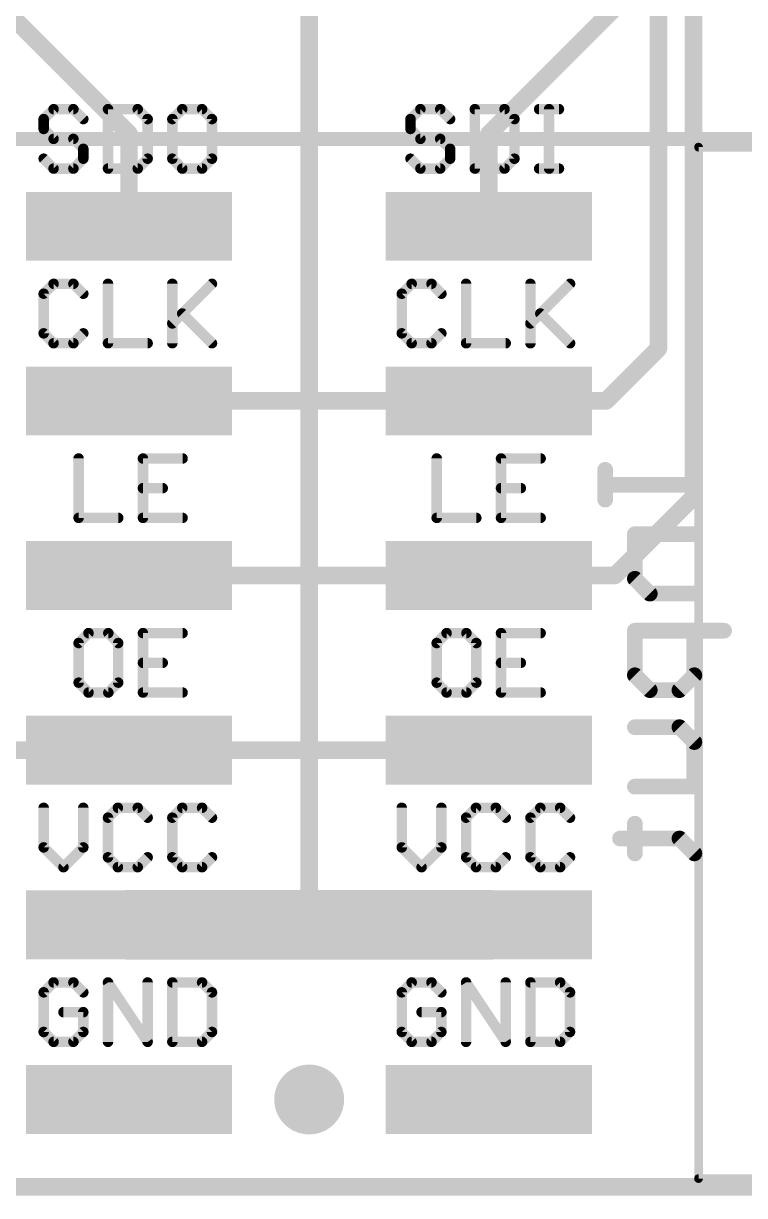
# Model space of a CAD drawing. Extents: x -3.5 to 25.7, y -2.5 to 53.5.
# Drawn here: x 7.28 to 17.76, y -0.13 to 16.92 of the extents above; entities that cross this region are included whole.
import ezdxf

# ---------------------------------------------------------------- set-up
doc = ezdxf.new("R2010")
doc.units = 0
for name, color, linetype in [('1', 12, 'CONTINUOUS'), ('16', 132, 'CONTINUOUS'), ('18', 110, 'CONTINUOUS'), ('20', 31, 'CONTINUOUS'), ('21', 41, 'CONTINUOUS'), ('22', 40, 'CONTINUOUS')]:
    doc.layers.add(name, color=color, linetype=linetype)

# ---------------------------------------------------------------- blocks, each defined once
blk = doc.blocks.new('RECT')
blk.add_solid([(-0.5, -0.5), (0.5, -0.5), (-0.5, 0.5), (0.5, 0.5)])
blk = doc.blocks.new('ROUNDV')
at = {"const_width": 0.5}
blk.add_lwpolyline([(0, -0.25, 1), (0, 0.25, 1), (0, -0.25)], format="xyb", dxfattribs=at)

msp = doc.modelspace()

# ---------------------------------------------------------------- linework, layer by layer
at = {"layer": '1'}
for points, const_width in [([(17.018, 10.033), (17.018, 35.306)], 0.254), ([(16.51, 12.192), (16.51, 34.925)], 0.254), ([(8.81, 15.32), (6.223, 17.907)], 0.254), ([(14.042, 15.312), (16.002, 17.272)], 0.254), ([(8.81, 13.97), (8.81, 15.32)], 0.254), ([(14.042, 13.97), (14.042, 15.312)], 0.254), ([(15.748, 11.43), (16.51, 12.192)], 0.254), ([(8.81, 11.43), (14.042, 11.43)], 0.254), ([(14.042, 11.43), (15.748, 11.43)], 0.254), ([(15.875, 8.89), (17.018, 10.033)], 0.254), ([(8.81, 8.89), (14.042, 8.89)], 0.254), ([(14.042, 8.89), (15.875, 8.89)], 0.254), ([(6.35, 6.35), (8.81, 6.35)], 0.254), ([(8.81, 6.35), (14.042, 6.35)], 0.254), ([(8.81, 3.81), (11.43, 3.81)], 1.016), ([(11.43, 3.81), (14.042, 3.81)], 1.016), ([(0, 0), (22.86, 0)], 0.254)]:
    msp.add_lwpolyline(points, dxfattribs=dict(at, const_width=const_width))
for points, const_width in [([(8.8735, 15.32, 1), (8.7465, 15.32)], 0.127), ([(8.7651, 15.2751, 1), (8.8549, 15.3649)], 0.127), ([(14.1055, 15.312, 1), (13.9785, 15.312)], 0.127), ([(13.9971, 15.3569, 1), (14.0869, 15.2671)], 0.127), ([(8.7465, 13.97, 1), (8.8735, 13.97)], 0.127), ([(13.9785, 13.97, 1), (14.1055, 13.97)], 0.127), ([(16.5549, 12.1471, 1), (16.4651, 12.2369)], 0.127), ([(16.4465, 12.192, 1), (16.5735, 12.192)], 0.127), ([(8.81, 11.4935, 1), (8.81, 11.3665)], 0.127), ([(14.042, 11.4935, 1), (14.042, 11.3665)], 0.127), ([(14.042, 11.3665, 1), (14.042, 11.4935)], 0.127), ([(15.7031, 11.4749, 1), (15.7929, 11.3851)], 0.127), ([(15.748, 11.3665, 1), (15.748, 11.4935)], 0.127), ([(16.9545, 10.033, 1), (17.0815, 10.033)], 0.127), ([(17.0629, 9.9881, 1), (16.9731, 10.0779)], 0.127), ([(8.81, 8.9535, 1), (8.81, 8.8265)], 0.127), ([(14.042, 8.9535, 1), (14.042, 8.8265)], 0.127), ([(14.042, 8.8265, 1), (14.042, 8.9535)], 0.127), ([(15.8301, 8.9349, 1), (15.9199, 8.8451)], 0.127), ([(15.875, 8.8265, 1), (15.875, 8.9535)], 0.127), ([(8.81, 6.4135, 1), (8.81, 6.2865)], 0.127), ([(8.81, 6.2865, 1), (8.81, 6.4135)], 0.127), ([(14.042, 6.2865, 1), (14.042, 6.4135)], 0.127), ([(8.81, 4.064, 1), (8.81, 3.556)], 0.508), ([(11.43, 4.064, 1), (11.43, 3.556)], 0.508), ([(11.43, 3.556, 1), (11.43, 4.064)], 0.508), ([(14.042, 3.556, 1), (14.042, 4.064)], 0.508)]:
    msp.add_lwpolyline(points, format="xyb", dxfattribs=dict(at, const_width=const_width))
at = {"layer": '16', "const_width": 0.254}
for points in [[(11.43, 3.81), (11.43, 30.48)], [(0, 0), (22.86, 0)]]:
    msp.add_lwpolyline(points, dxfattribs=at)
at = {"layer": '16', "const_width": 0.127}
msp.add_lwpolyline([(11.3665, 3.81, 1), (11.4935, 3.81)], format="xyb", dxfattribs=at)
at = {"layer": '20', "const_width": 0.2032}
msp.add_lwpolyline([(0, 0), (22.86, 0)], dxfattribs=at)
at = {"layer": '21'}
for points, const_width in [([(7.7133, 15.6725), (7.5692, 15.5285)], 0.1524), ([(8.0014, 15.6725), (7.7133, 15.6725)], 0.1524), ([(8.1454, 15.5285), (8.0014, 15.6725)], 0.1524), ([(8.5047, 15.6725), (8.5047, 14.8082)], 0.1524), ([(8.9369, 15.6725), (8.5047, 15.6725)], 0.1524), ([(9.0809, 15.5285), (8.9369, 15.6725)], 0.1524), ([(9.5843, 15.6725), (9.4402, 15.5285)], 0.1524), ([(9.8724, 15.6725), (9.5843, 15.6725)], 0.1524), ([(10.0165, 15.5285), (9.8724, 15.6725)], 0.1524), ([(13.0473, 15.6725), (12.9032, 15.5285)], 0.1524), ([(13.3354, 15.6725), (13.0473, 15.6725)], 0.1524), ([(13.4794, 15.5285), (13.3354, 15.6725)], 0.1524), ([(13.8387, 15.6725), (13.8387, 14.8082)], 0.1524), ([(14.2709, 15.6725), (13.8387, 15.6725)], 0.1524), ([(14.4149, 15.5285), (14.2709, 15.6725)], 0.1524), ([(14.7742, 15.6725), (15.0624, 15.6725)], 0.1524), ([(14.9183, 14.8082), (14.9183, 15.6725)], 0.1524), ([(7.5692, 15.5285), (7.5692, 15.3844)], 0.1524), ([(9.0809, 14.9523), (9.0809, 15.5285)], 0.1524), ([(9.4402, 15.5285), (9.4402, 14.9523)], 0.1524), ([(10.0165, 14.9523), (10.0165, 15.5285)], 0.1524), ([(12.9032, 15.5285), (12.9032, 15.3844)], 0.1524), ([(14.4149, 14.9523), (14.4149, 15.5285)], 0.1524), ([(7.5692, 15.3844), (7.7133, 15.2404)], 0.1524), ([(12.9032, 15.3844), (13.0473, 15.2404)], 0.1524), ([(7.7133, 15.2404), (8.0014, 15.2404)], 0.1524), ([(8.0014, 15.2404), (8.1454, 15.0963)], 0.1524), ([(8.1454, 15.0963), (8.1454, 14.9523)], 0.1524), ([(13.0473, 15.2404), (13.3354, 15.2404)], 0.1524), ([(13.3354, 15.2404), (13.4794, 15.0963)], 0.1524), ([(13.4794, 15.0963), (13.4794, 14.9523)], 0.1524), ([(17.092, 15.12), (17.092, 0.12)], 0.127), ([(25.592, 15.12), (17.092, 15.12)], 0.127), ([(7.7133, 14.8082), (7.5692, 14.9523)], 0.1524), ([(8.1454, 14.9523), (8.0014, 14.8082)], 0.1524), ([(8.9369, 14.8082), (9.0809, 14.9523)], 0.1524), ([(9.4402, 14.9523), (9.5843, 14.8082)], 0.1524), ([(9.8724, 14.8082), (10.0165, 14.9523)], 0.1524), ([(13.0473, 14.8082), (12.9032, 14.9523)], 0.1524), ([(13.4794, 14.9523), (13.3354, 14.8082)], 0.1524), ([(14.2709, 14.8082), (14.4149, 14.9523)], 0.1524), ([(8.0014, 14.8082), (7.7133, 14.8082)], 0.1524), ([(8.5047, 14.8082), (8.9369, 14.8082)], 0.1524), ([(9.5843, 14.8082), (9.8724, 14.8082)], 0.1524), ([(13.3354, 14.8082), (13.0473, 14.8082)], 0.1524), ([(13.8387, 14.8082), (14.2709, 14.8082)], 0.1524), ([(14.7742, 14.8082), (15.0624, 14.8082)], 0.1524), ([(7.7133, 13.1325), (7.5692, 12.9885)], 0.1524), ([(8.0014, 13.1325), (7.7133, 13.1325)], 0.1524), ([(8.1454, 12.9885), (8.0014, 13.1325)], 0.1524), ([(8.5047, 13.1325), (8.5047, 12.2682)], 0.1524), ([(9.4402, 13.1325), (9.4402, 12.2682)], 0.1524), ([(9.4402, 12.5563), (10.0165, 13.1325)], 0.1524), ([(12.9203, 13.1325), (12.7762, 12.9885)], 0.1524), ([(13.2084, 13.1325), (12.9203, 13.1325)], 0.1524), ([(13.3524, 12.9885), (13.2084, 13.1325)], 0.1524), ([(13.7117, 13.1325), (13.7117, 12.2682)], 0.1524), ([(14.6472, 13.1325), (14.6472, 12.2682)], 0.1524), ([(14.6472, 12.5563), (15.2235, 13.1325)], 0.1524), ([(7.5692, 12.9885), (7.5692, 12.4123)], 0.1524), ([(12.7762, 12.9885), (12.7762, 12.4123)], 0.1524), ([(9.5843, 12.7004), (10.0165, 12.2682)], 0.1524), ([(14.7913, 12.7004), (15.2235, 12.2682)], 0.1524), ([(7.5692, 12.4123), (7.7133, 12.2682)], 0.1524), ([(8.0014, 12.2682), (8.1454, 12.4123)], 0.1524), ([(12.7762, 12.4123), (12.9203, 12.2682)], 0.1524), ([(13.2084, 12.2682), (13.3524, 12.4123)], 0.1524), ([(7.7133, 12.2682), (8.0014, 12.2682)], 0.1524), ([(8.5047, 12.2682), (9.0809, 12.2682)], 0.1524), ([(12.9203, 12.2682), (13.2084, 12.2682)], 0.1524), ([(13.7117, 12.2682), (14.2879, 12.2682)], 0.1524), ([(8.0772, 10.5925), (8.0772, 9.7282)], 0.1524), ([(9.5889, 10.5925), (9.0127, 10.5925)], 0.1524), ([(9.0127, 10.5925), (9.0127, 9.7282)], 0.1524), ([(13.2842, 10.5925), (13.2842, 9.7282)], 0.1524), ([(14.7959, 10.5925), (14.2197, 10.5925)], 0.1524), ([(14.2197, 10.5925), (14.2197, 9.7282)], 0.1524), ([(9.0127, 10.1604), (9.3008, 10.1604)], 0.1524), ([(14.2197, 10.1604), (14.5078, 10.1604)], 0.1524), ([(8.0772, 9.7282), (8.6534, 9.7282)], 0.1524), ([(9.0127, 9.7282), (9.5889, 9.7282)], 0.1524), ([(13.2842, 9.7282), (13.8604, 9.7282)], 0.1524), ([(14.2197, 9.7282), (14.7959, 9.7282)], 0.1524), ([(8.2213, 8.0525), (8.0772, 7.9085)], 0.1524), ([(8.5094, 8.0525), (8.2213, 8.0525)], 0.1524), ([(8.6534, 7.9085), (8.5094, 8.0525)], 0.1524), ([(9.5889, 8.0525), (9.0127, 8.0525)], 0.1524), ([(9.0127, 8.0525), (9.0127, 7.1882)], 0.1524), ([(13.4283, 8.0525), (13.2842, 7.9085)], 0.1524), ([(13.7164, 8.0525), (13.4283, 8.0525)], 0.1524), ([(13.8604, 7.9085), (13.7164, 8.0525)], 0.1524), ([(14.7959, 8.0525), (14.2197, 8.0525)], 0.1524), ([(14.2197, 8.0525), (14.2197, 7.1882)], 0.1524), ([(8.0772, 7.9085), (8.0772, 7.3323)], 0.1524), ([(8.6534, 7.3323), (8.6534, 7.9085)], 0.1524), ([(13.2842, 7.9085), (13.2842, 7.3323)], 0.1524), ([(13.8604, 7.3323), (13.8604, 7.9085)], 0.1524), ([(9.0127, 7.6204), (9.3008, 7.6204)], 0.1524), ([(14.2197, 7.6204), (14.5078, 7.6204)], 0.1524), ([(8.0772, 7.3323), (8.2213, 7.1882)], 0.1524), ([(8.5094, 7.1882), (8.6534, 7.3323)], 0.1524), ([(13.2842, 7.3323), (13.4283, 7.1882)], 0.1524), ([(13.7164, 7.1882), (13.8604, 7.3323)], 0.1524), ([(8.2213, 7.1882), (8.5094, 7.1882)], 0.1524), ([(9.0127, 7.1882), (9.5889, 7.1882)], 0.1524), ([(13.4283, 7.1882), (13.7164, 7.1882)], 0.1524), ([(14.2197, 7.1882), (14.7959, 7.1882)], 0.1524), ([(7.5692, 5.5125), (7.5692, 4.9363)], 0.1524), ([(8.1454, 4.9363), (8.1454, 5.5125)], 0.1524), ([(8.6488, 5.5125), (8.5047, 5.3685)], 0.1524), ([(8.9369, 5.5125), (8.6488, 5.5125)], 0.1524), ([(9.0809, 5.3685), (8.9369, 5.5125)], 0.1524), ([(9.5843, 5.5125), (9.4402, 5.3685)], 0.1524), ([(9.8724, 5.5125), (9.5843, 5.5125)], 0.1524), ([(10.0165, 5.3685), (9.8724, 5.5125)], 0.1524), ([(12.7762, 5.5125), (12.7762, 4.9363)], 0.1524), ([(13.3524, 4.9363), (13.3524, 5.5125)], 0.1524), ([(13.8558, 5.5125), (13.7117, 5.3685)], 0.1524), ([(14.1439, 5.5125), (13.8558, 5.5125)], 0.1524), ([(14.2879, 5.3685), (14.1439, 5.5125)], 0.1524), ([(14.7913, 5.5125), (14.6472, 5.3685)], 0.1524), ([(15.0794, 5.5125), (14.7913, 5.5125)], 0.1524), ([(15.2235, 5.3685), (15.0794, 5.5125)], 0.1524), ([(8.5047, 5.3685), (8.5047, 4.7923)], 0.1524), ([(9.4402, 5.3685), (9.4402, 4.7923)], 0.1524), ([(13.7117, 5.3685), (13.7117, 4.7923)], 0.1524), ([(14.6472, 5.3685), (14.6472, 4.7923)], 0.1524), ([(7.5692, 4.9363), (7.8573, 4.6482)], 0.1524), ([(7.8573, 4.6482), (8.1454, 4.9363)], 0.1524), ([(12.7762, 4.9363), (13.0643, 4.6482)], 0.1524), ([(13.0643, 4.6482), (13.3524, 4.9363)], 0.1524), ([(8.5047, 4.7923), (8.6488, 4.6482)], 0.1524), ([(8.9369, 4.6482), (9.0809, 4.7923)], 0.1524), ([(9.4402, 4.7923), (9.5843, 4.6482)], 0.1524), ([(9.8724, 4.6482), (10.0165, 4.7923)], 0.1524), ([(13.7117, 4.7923), (13.8558, 4.6482)], 0.1524), ([(14.1439, 4.6482), (14.2879, 4.7923)], 0.1524), ([(14.6472, 4.7923), (14.7913, 4.6482)], 0.1524), ([(15.0794, 4.6482), (15.2235, 4.7923)], 0.1524), ([(8.6488, 4.6482), (8.9369, 4.6482)], 0.1524), ([(9.5843, 4.6482), (9.8724, 4.6482)], 0.1524), ([(13.8558, 4.6482), (14.1439, 4.6482)], 0.1524), ([(14.7913, 4.6482), (15.0794, 4.6482)], 0.1524), ([(7.7133, 2.9725), (7.5692, 2.8285)], 0.1524), ([(7.5692, 2.8285), (7.5692, 2.2523)], 0.1524), ([(8.0014, 2.9725), (7.7133, 2.9725)], 0.1524), ([(8.1454, 2.8285), (8.0014, 2.9725)], 0.1524), ([(8.5047, 2.1082), (8.5047, 2.9725)], 0.1524), ([(8.5047, 2.9725), (9.0809, 2.1082)], 0.1524), ([(9.0809, 2.1082), (9.0809, 2.9725)], 0.1524), ([(9.4402, 2.9725), (9.4402, 2.1082)], 0.1524), ([(9.8724, 2.9725), (9.4402, 2.9725)], 0.1524), ([(10.0165, 2.8285), (9.8724, 2.9725)], 0.1524), ([(10.0165, 2.2523), (10.0165, 2.8285)], 0.1524), ([(12.9203, 2.9725), (12.7762, 2.8285)], 0.1524), ([(12.7762, 2.8285), (12.7762, 2.2523)], 0.1524), ([(13.2084, 2.9725), (12.9203, 2.9725)], 0.1524), ([(13.3524, 2.8285), (13.2084, 2.9725)], 0.1524), ([(13.7117, 2.1082), (13.7117, 2.9725)], 0.1524), ([(13.7117, 2.9725), (14.2879, 2.1082)], 0.1524), ([(14.2879, 2.1082), (14.2879, 2.9725)], 0.1524), ([(14.6472, 2.9725), (14.6472, 2.1082)], 0.1524), ([(15.0794, 2.9725), (14.6472, 2.9725)], 0.1524), ([(15.2235, 2.8285), (15.0794, 2.9725)], 0.1524), ([(15.2235, 2.2523), (15.2235, 2.8285)], 0.1524), ([(8.1454, 2.5404), (7.8573, 2.5404)], 0.1524), ([(8.1454, 2.2523), (8.1454, 2.5404)], 0.1524), ([(13.3524, 2.5404), (13.0643, 2.5404)], 0.1524), ([(13.3524, 2.2523), (13.3524, 2.5404)], 0.1524), ([(7.5692, 2.2523), (7.7133, 2.1082)], 0.1524), ([(8.0014, 2.1082), (8.1454, 2.2523)], 0.1524), ([(9.8724, 2.1082), (10.0165, 2.2523)], 0.1524), ([(12.7762, 2.2523), (12.9203, 2.1082)], 0.1524), ([(13.2084, 2.1082), (13.3524, 2.2523)], 0.1524), ([(15.0794, 2.1082), (15.2235, 2.2523)], 0.1524), ([(7.7133, 2.1082), (8.0014, 2.1082)], 0.1524), ([(9.4402, 2.1082), (9.8724, 2.1082)], 0.1524), ([(12.9203, 2.1082), (13.2084, 2.1082)], 0.1524), ([(14.6472, 2.1082), (15.0794, 2.1082)], 0.1524), ([(17.092, 0.12), (25.592, 0.12)], 0.127)]:
    msp.add_lwpolyline(points, dxfattribs=dict(at, const_width=const_width))
for points, const_width in [([(7.7133, 15.7106, 1), (7.7133, 15.6344)], 0.0762), ([(7.7402, 15.6456, 1), (7.6863, 15.6995)], 0.0762), ([(8.0283, 15.6995, 1), (7.9744, 15.6456)], 0.0762), ([(8.0014, 15.6344, 1), (8.0014, 15.7106)], 0.0762), ([(8.5428, 15.6725, 1), (8.4666, 15.6725)], 0.0762), ([(8.5047, 15.7106, 1), (8.5047, 15.6344)], 0.0762), ([(8.9638, 15.6995, 1), (8.9099, 15.6456)], 0.0762), ([(8.9369, 15.6344, 1), (8.9369, 15.7106)], 0.0762), ([(9.5843, 15.7106, 1), (9.5843, 15.6344)], 0.0762), ([(9.6112, 15.6456, 1), (9.5574, 15.6995)], 0.0762), ([(9.8993, 15.6995, 1), (9.8455, 15.6456)], 0.0762), ([(9.8724, 15.6344, 1), (9.8724, 15.7106)], 0.0762), ([(13.0473, 15.7106, 1), (13.0473, 15.6344)], 0.0762), ([(13.0742, 15.6456, 1), (13.0203, 15.6995)], 0.0762), ([(13.3623, 15.6995, 1), (13.3084, 15.6456)], 0.0762), ([(13.3354, 15.6344, 1), (13.3354, 15.7106)], 0.0762), ([(13.8768, 15.6725, 1), (13.8006, 15.6725)], 0.0762), ([(13.8387, 15.7106, 1), (13.8387, 15.6344)], 0.0762), ([(14.2978, 15.6995, 1), (14.2439, 15.6456)], 0.0762), ([(14.2709, 15.6344, 1), (14.2709, 15.7106)], 0.0762), ([(14.7742, 15.7106, 1), (14.7742, 15.6344)], 0.0762), ([(14.9564, 15.6725, 1), (14.8802, 15.6725)], 0.0762), ([(15.0624, 15.6344, 1), (15.0624, 15.7106)], 0.0762), ([(7.6073, 15.5285, 1), (7.5311, 15.5285)], 0.0762), ([(7.5423, 15.5554, 1), (7.5961, 15.5015)], 0.0762), ([(8.1185, 15.5015, 1), (8.1724, 15.5554)], 0.0762), ([(9.119, 15.5285, 1), (9.0428, 15.5285)], 0.0762), ([(9.054, 15.5015, 1), (9.1079, 15.5554)], 0.0762), ([(9.4783, 15.5285, 1), (9.4021, 15.5285)], 0.0762), ([(9.4133, 15.5554, 1), (9.4672, 15.5015)], 0.0762), ([(10.0546, 15.5285, 1), (9.9784, 15.5285)], 0.0762), ([(9.9895, 15.5015, 1), (10.0434, 15.5554)], 0.0762), ([(12.9413, 15.5285, 1), (12.8651, 15.5285)], 0.0762), ([(12.8763, 15.5554, 1), (12.9301, 15.5015)], 0.0762), ([(13.4525, 15.5015, 1), (13.5064, 15.5554)], 0.0762), ([(14.453, 15.5285, 1), (14.3768, 15.5285)], 0.0762), ([(14.388, 15.5015, 1), (14.4419, 15.5554)], 0.0762), ([(7.5961, 15.4114, 1), (7.5423, 15.3575)], 0.0762), ([(7.5311, 15.3844, 1), (7.6073, 15.3844)], 0.0762), ([(12.9301, 15.4114, 1), (12.8763, 15.3575)], 0.0762), ([(12.8651, 15.3844, 1), (12.9413, 15.3844)], 0.0762), ([(7.7133, 15.2785, 1), (7.7133, 15.2023)], 0.0762), ([(7.6863, 15.2134, 1), (7.7402, 15.2673)], 0.0762), ([(8.0283, 15.2673, 1), (7.9744, 15.2134)], 0.0762), ([(8.0014, 15.2023, 1), (8.0014, 15.2785)], 0.0762), ([(8.1835, 15.0963, 1), (8.1073, 15.0963)], 0.0762), ([(13.0473, 15.2785, 1), (13.0473, 15.2023)], 0.0762), ([(13.0203, 15.2134, 1), (13.0742, 15.2673)], 0.0762), ([(13.3623, 15.2673, 1), (13.3084, 15.2134)], 0.0762), ([(13.3354, 15.2023, 1), (13.3354, 15.2785)], 0.0762), ([(13.5175, 15.0963, 1), (13.4413, 15.0963)], 0.0762), ([(17.092, 15.1518, 1), (17.092, 15.0883)], 0.0635), ([(17.1238, 15.12, 1), (17.0603, 15.12)], 0.0635), ([(7.5961, 14.9792, 1), (7.5423, 14.9253)], 0.0762), ([(8.1185, 15.0694, 1), (8.1724, 15.1233)], 0.0762), ([(8.1724, 14.9253, 1), (8.1185, 14.9792)], 0.0762), ([(9.1079, 14.9253, 1), (9.054, 14.9792)], 0.0762), ([(9.4672, 14.9792, 1), (9.4133, 14.9253)], 0.0762), ([(10.0434, 14.9253, 1), (9.9895, 14.9792)], 0.0762), ([(12.9301, 14.9792, 1), (12.8763, 14.9253)], 0.0762), ([(13.4525, 15.0694, 1), (13.5064, 15.1233)], 0.0762), ([(13.5064, 14.9253, 1), (13.4525, 14.9792)], 0.0762), ([(14.4419, 14.9253, 1), (14.388, 14.9792)], 0.0762), ([(7.7133, 14.8463, 1), (7.7133, 14.7701)], 0.0762), ([(7.6863, 14.7813, 1), (7.7402, 14.8351)], 0.0762), ([(7.9744, 14.8351, 1), (8.0283, 14.7813)], 0.0762), ([(8.0014, 14.7701, 1), (8.0014, 14.8463)], 0.0762), ([(8.1073, 14.9523, 1), (8.1835, 14.9523)], 0.0762), ([(8.5047, 14.8463, 1), (8.5047, 14.7701)], 0.0762), ([(8.4666, 14.8082, 1), (8.5428, 14.8082)], 0.0762), ([(8.9099, 14.8351, 1), (8.9638, 14.7813)], 0.0762), ([(8.9369, 14.7701, 1), (8.9369, 14.8463)], 0.0762), ([(9.0428, 14.9523, 1), (9.119, 14.9523)], 0.0762), ([(9.4021, 14.9523, 1), (9.4783, 14.9523)], 0.0762), ([(9.5843, 14.8463, 1), (9.5843, 14.7701)], 0.0762), ([(9.5574, 14.7813, 1), (9.6112, 14.8351)], 0.0762), ([(9.8455, 14.8351, 1), (9.8993, 14.7813)], 0.0762), ([(9.8724, 14.7701, 1), (9.8724, 14.8463)], 0.0762), ([(9.9784, 14.9523, 1), (10.0546, 14.9523)], 0.0762), ([(13.0473, 14.8463, 1), (13.0473, 14.7701)], 0.0762), ([(13.0203, 14.7813, 1), (13.0742, 14.8351)], 0.0762), ([(13.3084, 14.8351, 1), (13.3623, 14.7813)], 0.0762), ([(13.3354, 14.7701, 1), (13.3354, 14.8463)], 0.0762), ([(13.4413, 14.9523, 1), (13.5175, 14.9523)], 0.0762), ([(13.8387, 14.8463, 1), (13.8387, 14.7701)], 0.0762), ([(13.8006, 14.8082, 1), (13.8768, 14.8082)], 0.0762), ([(14.2439, 14.8351, 1), (14.2978, 14.7813)], 0.0762), ([(14.2709, 14.7701, 1), (14.2709, 14.8463)], 0.0762), ([(14.3768, 14.9523, 1), (14.453, 14.9523)], 0.0762), ([(14.7742, 14.8463, 1), (14.7742, 14.7701)], 0.0762), ([(14.8802, 14.8082, 1), (14.9564, 14.8082)], 0.0762), ([(15.0624, 14.7701, 1), (15.0624, 14.8463)], 0.0762), ([(7.7133, 13.1706, 1), (7.7133, 13.0944)], 0.0762), ([(7.7402, 13.1056, 1), (7.6863, 13.1595)], 0.0762), ([(8.0283, 13.1595, 1), (7.9744, 13.1056)], 0.0762), ([(8.0014, 13.0944, 1), (8.0014, 13.1706)], 0.0762), ([(8.5428, 13.1325, 1), (8.4666, 13.1325)], 0.0762), ([(9.4783, 13.1325, 1), (9.4021, 13.1325)], 0.0762), ([(10.0434, 13.1056, 1), (9.9895, 13.1595)], 0.0762), ([(12.9203, 13.1706, 1), (12.9203, 13.0944)], 0.0762), ([(12.9472, 13.1056, 1), (12.8933, 13.1595)], 0.0762), ([(13.2353, 13.1595, 1), (13.1814, 13.1056)], 0.0762), ([(13.2084, 13.0944, 1), (13.2084, 13.1706)], 0.0762), ([(13.7498, 13.1325, 1), (13.6736, 13.1325)], 0.0762), ([(14.6853, 13.1325, 1), (14.6091, 13.1325)], 0.0762), ([(15.2504, 13.1056, 1), (15.1965, 13.1595)], 0.0762), ([(7.6073, 12.9885, 1), (7.5311, 12.9885)], 0.0762), ([(7.5423, 13.0154, 1), (7.5961, 12.9615)], 0.0762), ([(8.1185, 12.9615, 1), (8.1724, 13.0154)], 0.0762), ([(12.8143, 12.9885, 1), (12.7381, 12.9885)], 0.0762), ([(12.7493, 13.0154, 1), (12.8031, 12.9615)], 0.0762), ([(13.3255, 12.9615, 1), (13.3794, 13.0154)], 0.0762), ([(9.4133, 12.5833, 1), (9.4672, 12.5294)], 0.0762), ([(9.6112, 12.7273, 1), (9.5574, 12.6734)], 0.0762), ([(14.6203, 12.5833, 1), (14.6742, 12.5294)], 0.0762), ([(14.8182, 12.7273, 1), (14.7644, 12.6734)], 0.0762), ([(7.5961, 12.4392, 1), (7.5423, 12.3853)], 0.0762), ([(7.5311, 12.4123, 1), (7.6073, 12.4123)], 0.0762), ([(8.1724, 12.3853, 1), (8.1185, 12.4392)], 0.0762), ([(12.8031, 12.4392, 1), (12.7493, 12.3853)], 0.0762), ([(12.7381, 12.4123, 1), (12.8143, 12.4123)], 0.0762), ([(13.3794, 12.3853, 1), (13.3255, 12.4392)], 0.0762), ([(7.7133, 12.3063, 1), (7.7133, 12.2301)], 0.0762), ([(7.6863, 12.2413, 1), (7.7402, 12.2951)], 0.0762), ([(7.9744, 12.2951, 1), (8.0283, 12.2413)], 0.0762), ([(8.0014, 12.2301, 1), (8.0014, 12.3063)], 0.0762), ([(8.5047, 12.3063, 1), (8.5047, 12.2301)], 0.0762), ([(8.4666, 12.2682, 1), (8.5428, 12.2682)], 0.0762), ([(9.0809, 12.2301, 1), (9.0809, 12.3063)], 0.0762), ([(9.4021, 12.2682, 1), (9.4783, 12.2682)], 0.0762), ([(9.9895, 12.2413, 1), (10.0434, 12.2951)], 0.0762), ([(12.9203, 12.3063, 1), (12.9203, 12.2301)], 0.0762), ([(12.8933, 12.2413, 1), (12.9472, 12.2951)], 0.0762), ([(13.1814, 12.2951, 1), (13.2353, 12.2413)], 0.0762), ([(13.2084, 12.2301, 1), (13.2084, 12.3063)], 0.0762), ([(13.7117, 12.3063, 1), (13.7117, 12.2301)], 0.0762), ([(13.6736, 12.2682, 1), (13.7498, 12.2682)], 0.0762), ([(14.2879, 12.2301, 1), (14.2879, 12.3063)], 0.0762), ([(14.6091, 12.2682, 1), (14.6853, 12.2682)], 0.0762), ([(15.1965, 12.2413, 1), (15.2504, 12.2951)], 0.0762), ([(8.1153, 10.5925, 1), (8.0391, 10.5925)], 0.0762), ([(9.0127, 10.6306, 1), (9.0127, 10.5544)], 0.0762), ([(9.0508, 10.5925, 1), (8.9746, 10.5925)], 0.0762), ([(9.5889, 10.5544, 1), (9.5889, 10.6306)], 0.0762), ([(13.3223, 10.5925, 1), (13.2461, 10.5925)], 0.0762), ([(14.2197, 10.6306, 1), (14.2197, 10.5544)], 0.0762), ([(14.2578, 10.5925, 1), (14.1816, 10.5925)], 0.0762), ([(14.7959, 10.5544, 1), (14.7959, 10.6306)], 0.0762), ([(9.0127, 10.1985, 1), (9.0127, 10.1223)], 0.0762), ([(9.3008, 10.1223, 1), (9.3008, 10.1985)], 0.0762), ([(14.2197, 10.1985, 1), (14.2197, 10.1223)], 0.0762), ([(14.5078, 10.1223, 1), (14.5078, 10.1985)], 0.0762), ([(8.0772, 9.7663, 1), (8.0772, 9.6901)], 0.0762), ([(8.0391, 9.7282, 1), (8.1153, 9.7282)], 0.0762), ([(8.6534, 9.6901, 1), (8.6534, 9.7663)], 0.0762), ([(9.0127, 9.7663, 1), (9.0127, 9.6901)], 0.0762), ([(8.9746, 9.7282, 1), (9.0508, 9.7282)], 0.0762), ([(9.5889, 9.6901, 1), (9.5889, 9.7663)], 0.0762), ([(13.2842, 9.7663, 1), (13.2842, 9.6901)], 0.0762), ([(13.2461, 9.7282, 1), (13.3223, 9.7282)], 0.0762), ([(13.8604, 9.6901, 1), (13.8604, 9.7663)], 0.0762), ([(14.2197, 9.7663, 1), (14.2197, 9.6901)], 0.0762), ([(14.1816, 9.7282, 1), (14.2578, 9.7282)], 0.0762), ([(14.7959, 9.6901, 1), (14.7959, 9.7663)], 0.0762), ([(8.2213, 8.0906, 1), (8.2213, 8.0144)], 0.0762), ([(8.2482, 8.0256, 1), (8.1943, 8.0795)], 0.0762), ([(8.5363, 8.0795, 1), (8.4824, 8.0256)], 0.0762), ([(8.5094, 8.0144, 1), (8.5094, 8.0906)], 0.0762), ([(9.0127, 8.0906, 1), (9.0127, 8.0144)], 0.0762), ([(9.0508, 8.0525, 1), (8.9746, 8.0525)], 0.0762), ([(9.5889, 8.0144, 1), (9.5889, 8.0906)], 0.0762), ([(13.4283, 8.0906, 1), (13.4283, 8.0144)], 0.0762), ([(13.4552, 8.0256, 1), (13.4013, 8.0795)], 0.0762), ([(13.7433, 8.0795, 1), (13.6894, 8.0256)], 0.0762), ([(13.7164, 8.0144, 1), (13.7164, 8.0906)], 0.0762), ([(14.2197, 8.0906, 1), (14.2197, 8.0144)], 0.0762), ([(14.2578, 8.0525, 1), (14.1816, 8.0525)], 0.0762), ([(14.7959, 8.0144, 1), (14.7959, 8.0906)], 0.0762), ([(8.1153, 7.9085, 1), (8.0391, 7.9085)], 0.0762), ([(8.0503, 7.9354, 1), (8.1041, 7.8815)], 0.0762), ([(8.6915, 7.9085, 1), (8.6153, 7.9085)], 0.0762), ([(8.6265, 7.8815, 1), (8.6804, 7.9354)], 0.0762), ([(13.3223, 7.9085, 1), (13.2461, 7.9085)], 0.0762), ([(13.2573, 7.9354, 1), (13.3111, 7.8815)], 0.0762), ([(13.8985, 7.9085, 1), (13.8223, 7.9085)], 0.0762), ([(13.8335, 7.8815, 1), (13.8874, 7.9354)], 0.0762), ([(9.0127, 7.6585, 1), (9.0127, 7.5823)], 0.0762), ([(9.3008, 7.5823, 1), (9.3008, 7.6585)], 0.0762), ([(14.2197, 7.6585, 1), (14.2197, 7.5823)], 0.0762), ([(14.5078, 7.5823, 1), (14.5078, 7.6585)], 0.0762), ([(8.1041, 7.3592, 1), (8.0503, 7.3053)], 0.0762), ([(8.0391, 7.3323, 1), (8.1153, 7.3323)], 0.0762), ([(8.6153, 7.3323, 1), (8.6915, 7.3323)], 0.0762), ([(8.6804, 7.3053, 1), (8.6265, 7.3592)], 0.0762), ([(13.3111, 7.3592, 1), (13.2573, 7.3053)], 0.0762), ([(13.2461, 7.3323, 1), (13.3223, 7.3323)], 0.0762), ([(13.8223, 7.3323, 1), (13.8985, 7.3323)], 0.0762), ([(13.8874, 7.3053, 1), (13.8335, 7.3592)], 0.0762), ([(8.2213, 7.2263, 1), (8.2213, 7.1501)], 0.0762), ([(8.1943, 7.1613, 1), (8.2482, 7.2151)], 0.0762), ([(8.4824, 7.2151, 1), (8.5363, 7.1613)], 0.0762), ([(8.5094, 7.1501, 1), (8.5094, 7.2263)], 0.0762), ([(9.0127, 7.2263, 1), (9.0127, 7.1501)], 0.0762), ([(8.9746, 7.1882, 1), (9.0508, 7.1882)], 0.0762), ([(9.5889, 7.1501, 1), (9.5889, 7.2263)], 0.0762), ([(13.4283, 7.2263, 1), (13.4283, 7.1501)], 0.0762), ([(13.4013, 7.1613, 1), (13.4552, 7.2151)], 0.0762), ([(13.6894, 7.2151, 1), (13.7433, 7.1613)], 0.0762), ([(13.7164, 7.1501, 1), (13.7164, 7.2263)], 0.0762), ([(14.2197, 7.2263, 1), (14.2197, 7.1501)], 0.0762), ([(14.1816, 7.1882, 1), (14.2578, 7.1882)], 0.0762), ([(14.7959, 7.1501, 1), (14.7959, 7.2263)], 0.0762), ([(7.6073, 5.5125, 1), (7.5311, 5.5125)], 0.0762), ([(8.1835, 5.5125, 1), (8.1073, 5.5125)], 0.0762), ([(8.6488, 5.5506, 1), (8.6488, 5.4744)], 0.0762), ([(8.6757, 5.4856, 1), (8.6218, 5.5395)], 0.0762), ([(8.9638, 5.5395, 1), (8.9099, 5.4856)], 0.0762), ([(8.9369, 5.4744, 1), (8.9369, 5.5506)], 0.0762), ([(9.5843, 5.5506, 1), (9.5843, 5.4744)], 0.0762), ([(9.6112, 5.4856, 1), (9.5574, 5.5395)], 0.0762), ([(9.8993, 5.5395, 1), (9.8455, 5.4856)], 0.0762), ([(9.8724, 5.4744, 1), (9.8724, 5.5506)], 0.0762), ([(12.8143, 5.5125, 1), (12.7381, 5.5125)], 0.0762), ([(13.3905, 5.5125, 1), (13.3143, 5.5125)], 0.0762), ([(13.8558, 5.5506, 1), (13.8558, 5.4744)], 0.0762), ([(13.8827, 5.4856, 1), (13.8288, 5.5395)], 0.0762), ([(14.1708, 5.5395, 1), (14.1169, 5.4856)], 0.0762), ([(14.1439, 5.4744, 1), (14.1439, 5.5506)], 0.0762), ([(14.7913, 5.5506, 1), (14.7913, 5.4744)], 0.0762), ([(14.8182, 5.4856, 1), (14.7644, 5.5395)], 0.0762), ([(15.1063, 5.5395, 1), (15.0525, 5.4856)], 0.0762), ([(15.0794, 5.4744, 1), (15.0794, 5.5506)], 0.0762), ([(8.5428, 5.3685, 1), (8.4666, 5.3685)], 0.0762), ([(8.4778, 5.3954, 1), (8.5317, 5.3415)], 0.0762), ([(9.054, 5.3415, 1), (9.1079, 5.3954)], 0.0762), ([(9.4783, 5.3685, 1), (9.4021, 5.3685)], 0.0762), ([(9.4133, 5.3954, 1), (9.4672, 5.3415)], 0.0762), ([(9.9895, 5.3415, 1), (10.0434, 5.3954)], 0.0762), ([(13.7498, 5.3685, 1), (13.6736, 5.3685)], 0.0762), ([(13.6848, 5.3954, 1), (13.7387, 5.3415)], 0.0762), ([(14.261, 5.3415, 1), (14.3149, 5.3954)], 0.0762), ([(14.6853, 5.3685, 1), (14.6091, 5.3685)], 0.0762), ([(14.6203, 5.3954, 1), (14.6742, 5.3415)], 0.0762), ([(15.1965, 5.3415, 1), (15.2504, 5.3954)], 0.0762), ([(7.5961, 4.9633, 1), (7.5423, 4.9094)], 0.0762), ([(7.5311, 4.9363, 1), (7.6073, 4.9363)], 0.0762), ([(8.1073, 4.9363, 1), (8.1835, 4.9363)], 0.0762), ([(8.1724, 4.9094, 1), (8.1185, 4.9633)], 0.0762), ([(12.8031, 4.9633, 1), (12.7493, 4.9094)], 0.0762), ([(12.7381, 4.9363, 1), (12.8143, 4.9363)], 0.0762), ([(13.3143, 4.9363, 1), (13.3905, 4.9363)], 0.0762), ([(13.3794, 4.9094, 1), (13.3255, 4.9633)], 0.0762), ([(8.5317, 4.8192, 1), (8.4778, 4.7653)], 0.0762), ([(8.4666, 4.7923, 1), (8.5428, 4.7923)], 0.0762), ([(9.1079, 4.7653, 1), (9.054, 4.8192)], 0.0762), ([(9.4672, 4.8192, 1), (9.4133, 4.7653)], 0.0762), ([(9.4021, 4.7923, 1), (9.4783, 4.7923)], 0.0762), ([(10.0434, 4.7653, 1), (9.9895, 4.8192)], 0.0762), ([(13.7387, 4.8192, 1), (13.6848, 4.7653)], 0.0762), ([(13.6736, 4.7923, 1), (13.7498, 4.7923)], 0.0762), ([(14.3149, 4.7653, 1), (14.261, 4.8192)], 0.0762), ([(14.6742, 4.8192, 1), (14.6203, 4.7653)], 0.0762), ([(14.6091, 4.7923, 1), (14.6853, 4.7923)], 0.0762), ([(15.2504, 4.7653, 1), (15.1965, 4.8192)], 0.0762), ([(7.8304, 4.6751, 1), (7.8843, 4.6213)], 0.0762), ([(7.8304, 4.6213, 1), (7.8843, 4.6751)], 0.0762), ([(8.6488, 4.6863, 1), (8.6488, 4.6101)], 0.0762), ([(8.6218, 4.6213, 1), (8.6757, 4.6751)], 0.0762), ([(8.9099, 4.6751, 1), (8.9638, 4.6213)], 0.0762), ([(8.9369, 4.6101, 1), (8.9369, 4.6863)], 0.0762), ([(9.5843, 4.6863, 1), (9.5843, 4.6101)], 0.0762), ([(9.5574, 4.6213, 1), (9.6112, 4.6751)], 0.0762), ([(9.8455, 4.6751, 1), (9.8993, 4.6213)], 0.0762), ([(9.8724, 4.6101, 1), (9.8724, 4.6863)], 0.0762), ([(13.0374, 4.6751, 1), (13.0913, 4.6213)], 0.0762), ([(13.0374, 4.6213, 1), (13.0913, 4.6751)], 0.0762), ([(13.8558, 4.6863, 1), (13.8558, 4.6101)], 0.0762), ([(13.8288, 4.6213, 1), (13.8827, 4.6751)], 0.0762), ([(14.1169, 4.6751, 1), (14.1708, 4.6213)], 0.0762), ([(14.1439, 4.6101, 1), (14.1439, 4.6863)], 0.0762), ([(14.7913, 4.6863, 1), (14.7913, 4.6101)], 0.0762), ([(14.7644, 4.6213, 1), (14.8182, 4.6751)], 0.0762), ([(15.0525, 4.6751, 1), (15.1063, 4.6213)], 0.0762), ([(15.0794, 4.6101, 1), (15.0794, 4.6863)], 0.0762), ([(7.6073, 2.8285, 1), (7.5311, 2.8285)], 0.0762), ([(7.7133, 3.0106, 1), (7.7133, 2.9344)], 0.0762), ([(7.7402, 2.9456, 1), (7.6863, 2.9995)], 0.0762), ([(8.0283, 2.9995, 1), (7.9744, 2.9456)], 0.0762), ([(8.0014, 2.9344, 1), (8.0014, 3.0106)], 0.0762), ([(8.5364, 2.9937, 1), (8.473, 2.9514)], 0.0762), ([(8.5428, 2.9725, 1), (8.4666, 2.9725)], 0.0762), ([(9.119, 2.9725, 1), (9.0428, 2.9725)], 0.0762), ([(9.4783, 2.9725, 1), (9.4021, 2.9725)], 0.0762), ([(9.4402, 3.0106, 1), (9.4402, 2.9344)], 0.0762), ([(9.8993, 2.9995, 1), (9.8455, 2.9456)], 0.0762), ([(9.8724, 2.9344, 1), (9.8724, 3.0106)], 0.0762), ([(10.0546, 2.8285, 1), (9.9784, 2.8285)], 0.0762), ([(12.8143, 2.8285, 1), (12.7381, 2.8285)], 0.0762), ([(12.9203, 3.0106, 1), (12.9203, 2.9344)], 0.0762), ([(12.9472, 2.9456, 1), (12.8933, 2.9995)], 0.0762), ([(13.2353, 2.9995, 1), (13.1814, 2.9456)], 0.0762), ([(13.2084, 2.9344, 1), (13.2084, 3.0106)], 0.0762), ([(13.7434, 2.9937, 1), (13.68, 2.9514)], 0.0762), ([(13.7498, 2.9725, 1), (13.6736, 2.9725)], 0.0762), ([(14.326, 2.9725, 1), (14.2498, 2.9725)], 0.0762), ([(14.6853, 2.9725, 1), (14.6091, 2.9725)], 0.0762), ([(14.6472, 3.0106, 1), (14.6472, 2.9344)], 0.0762), ([(15.1063, 2.9995, 1), (15.0525, 2.9456)], 0.0762), ([(15.0794, 2.9344, 1), (15.0794, 3.0106)], 0.0762), ([(15.2616, 2.8285, 1), (15.1854, 2.8285)], 0.0762), ([(7.5423, 2.8554, 1), (7.5961, 2.8015)], 0.0762), ([(8.1185, 2.8015, 1), (8.1724, 2.8554)], 0.0762), ([(9.9895, 2.8015, 1), (10.0434, 2.8554)], 0.0762), ([(12.7493, 2.8554, 1), (12.8031, 2.8015)], 0.0762), ([(13.3255, 2.8015, 1), (13.3794, 2.8554)], 0.0762), ([(15.1965, 2.8015, 1), (15.2504, 2.8554)], 0.0762), ([(7.8573, 2.5785, 1), (7.8573, 2.5023)], 0.0762), ([(8.1835, 2.5404, 1), (8.1073, 2.5404)], 0.0762), ([(8.1454, 2.5023, 1), (8.1454, 2.5785)], 0.0762), ([(13.0643, 2.5785, 1), (13.0643, 2.5023)], 0.0762), ([(13.3905, 2.5404, 1), (13.3143, 2.5404)], 0.0762), ([(13.3524, 2.5023, 1), (13.3524, 2.5785)], 0.0762), ([(7.5961, 2.2792, 1), (7.5423, 2.2253)], 0.0762), ([(7.5311, 2.2523, 1), (7.6073, 2.2523)], 0.0762), ([(8.1073, 2.2523, 1), (8.1835, 2.2523)], 0.0762), ([(8.1724, 2.2253, 1), (8.1185, 2.2792)], 0.0762), ([(9.9784, 2.2523, 1), (10.0546, 2.2523)], 0.0762), ([(10.0434, 2.2253, 1), (9.9895, 2.2792)], 0.0762), ([(12.8031, 2.2792, 1), (12.7493, 2.2253)], 0.0762), ([(12.7381, 2.2523, 1), (12.8143, 2.2523)], 0.0762), ([(13.3143, 2.2523, 1), (13.3905, 2.2523)], 0.0762), ([(13.3794, 2.2253, 1), (13.3255, 2.2792)], 0.0762), ([(15.1854, 2.2523, 1), (15.2616, 2.2523)], 0.0762), ([(15.2504, 2.2253, 1), (15.1965, 2.2792)], 0.0762), ([(7.7133, 2.1463, 1), (7.7133, 2.0701)], 0.0762), ([(7.6863, 2.0813, 1), (7.7402, 2.1351)], 0.0762), ([(7.9744, 2.1351, 1), (8.0283, 2.0813)], 0.0762), ([(8.0014, 2.0701, 1), (8.0014, 2.1463)], 0.0762), ([(8.4666, 2.1082, 1), (8.5428, 2.1082)], 0.0762), ([(9.0428, 2.1082, 1), (9.119, 2.1082)], 0.0762), ([(9.0492, 2.0871, 1), (9.1126, 2.1293)], 0.0762), ([(9.4402, 2.1463, 1), (9.4402, 2.0701)], 0.0762), ([(9.4021, 2.1082, 1), (9.4783, 2.1082)], 0.0762), ([(9.8455, 2.1351, 1), (9.8993, 2.0813)], 0.0762), ([(9.8724, 2.0701, 1), (9.8724, 2.1463)], 0.0762), ([(12.9203, 2.1463, 1), (12.9203, 2.0701)], 0.0762), ([(12.8933, 2.0813, 1), (12.9472, 2.1351)], 0.0762), ([(13.1814, 2.1351, 1), (13.2353, 2.0813)], 0.0762), ([(13.2084, 2.0701, 1), (13.2084, 2.1463)], 0.0762), ([(13.6736, 2.1082, 1), (13.7498, 2.1082)], 0.0762), ([(14.2498, 2.1082, 1), (14.326, 2.1082)], 0.0762), ([(14.2562, 2.0871, 1), (14.3196, 2.1293)], 0.0762), ([(14.6472, 2.1463, 1), (14.6472, 2.0701)], 0.0762), ([(14.6091, 2.1082, 1), (14.6853, 2.1082)], 0.0762), ([(15.0525, 2.1351, 1), (15.1063, 2.0813)], 0.0762), ([(15.0794, 2.0701, 1), (15.0794, 2.1463)], 0.0762), ([(17.092, 0.1517, 1), (17.092, 0.0883)], 0.0635), ([(17.0603, 0.12, 1), (17.1238, 0.12)], 0.0635)]:
    msp.add_lwpolyline(points, format="xyb", dxfattribs=dict(at, const_width=const_width))
at = {"layer": '22'}
for points, const_width in [([(0, 15.24), (22.86, 15.24)], 0.2032), ([(15.7342, 10.4267), (15.7342, 9.9945)], 0.2286), ([(17.0307, 10.4267), (17.0307, 9.9945)], 0.2286), ([(17.0307, 10.2106), (15.7342, 10.2106)], 0.2286), ([(17.0307, 9.4912), (16.1664, 9.4912)], 0.2286), ([(16.1664, 9.4912), (16.1664, 8.8429)], 0.2286), ([(16.1664, 8.8429), (16.3824, 8.6268)], 0.2286), ([(16.3824, 8.6268), (17.0307, 8.6268)], 0.2286), ([(17.4629, 8.0879), (16.1664, 8.0879)], 0.2286), ([(16.1664, 8.0879), (16.1664, 7.4397)], 0.2286), ([(17.0307, 7.4397), (17.0307, 8.0879)], 0.2286), ([(16.1664, 7.4397), (16.3824, 7.2236)], 0.2286), ([(16.8146, 7.2236), (17.0307, 7.4397)], 0.2286), ([(16.3824, 7.2236), (16.8146, 7.2236)], 0.2286), ([(16.1664, 6.6846), (16.8146, 6.6846)], 0.2286), ([(16.8146, 6.6846), (17.0307, 6.4685)], 0.2286), ([(17.0307, 6.4685), (17.0307, 5.8203)], 0.2286), ([(17.0307, 5.8203), (16.1664, 5.8203)], 0.2286), ([(16.1664, 5.2813), (16.1664, 4.8492)], 0.2286), ([(15.9503, 5.0653), (16.8146, 5.0653)], 0.2286), ([(16.8146, 5.0653), (17.0307, 4.8492)], 0.2286)]:
    msp.add_lwpolyline(points, dxfattribs=dict(at, const_width=const_width))
at = {"layer": '22', "const_width": 0.1143}
for points in [[(15.7913, 10.4267, 1), (15.677, 10.4267)], [(17.0878, 10.4267, 1), (16.9735, 10.4267)], [(15.7342, 10.2678, 1), (15.7342, 10.1535)], [(17.0307, 10.1535, 1), (17.0307, 10.2678)], [(15.677, 9.9945, 1), (15.7913, 9.9945)], [(16.9735, 9.9945, 1), (17.0878, 9.9945)], [(16.2235, 9.4912, 1), (16.1092, 9.4912)], [(16.1664, 9.5483, 1), (16.1664, 9.434)], [(17.0307, 9.434, 1), (17.0307, 9.5483)], [(16.2068, 8.8833, 1), (16.126, 8.8025)], [(16.1092, 8.8429, 1), (16.2235, 8.8429)], [(16.3824, 8.684, 1), (16.3824, 8.5697)], [(16.342, 8.5864, 1), (16.4229, 8.6673)], [(17.0307, 8.5697, 1), (17.0307, 8.684)], [(16.1664, 8.1451, 1), (16.1664, 8.0308)], [(16.2235, 8.0879, 1), (16.1092, 8.0879)], [(17.0878, 8.0879, 1), (16.9735, 8.0879)], [(17.4629, 8.0308, 1), (17.4629, 8.1451)], [(16.2068, 7.4801, 1), (16.126, 7.3992)], [(17.0711, 7.3992, 1), (16.9903, 7.4801)], [(16.1092, 7.4397, 1), (16.2235, 7.4397)], [(16.3824, 7.2807, 1), (16.3824, 7.1664)], [(16.8146, 7.1664, 1), (16.8146, 7.2807)], [(16.9735, 7.4397, 1), (17.0878, 7.4397)], [(16.342, 7.1832, 1), (16.4229, 7.264)], [(16.7742, 7.264, 1), (16.855, 7.1832)], [(16.1664, 6.7418, 1), (16.1664, 6.6275)], [(16.855, 6.725, 1), (16.7742, 6.6442)], [(16.8146, 6.6275, 1), (16.8146, 6.7418)], [(17.0878, 6.4685, 1), (16.9735, 6.4685)], [(16.9903, 6.4281, 1), (17.0711, 6.509)], [(16.1664, 5.8774, 1), (16.1664, 5.7631)], [(16.9735, 5.8203, 1), (17.0878, 5.8203)], [(17.0307, 5.7631, 1), (17.0307, 5.8774)], [(16.2235, 5.2813, 1), (16.1092, 5.2813)], [(15.9503, 5.1224, 1), (15.9503, 5.0081)], [(16.855, 5.1057, 1), (16.7742, 5.0249)], [(16.8146, 5.0081, 1), (16.8146, 5.1224)], [(16.9903, 4.8088, 1), (17.0711, 4.8896)], [(16.1092, 4.8492, 1), (16.2235, 4.8492)]]:
    msp.add_lwpolyline(points, format="xyb", dxfattribs=at)

# ---------------------------------------------------------------- block references
at = {"layer": '1', "xscale": 3}
for p in [(8.81, 13.97), (8.81, 11.43), (8.81, 8.89), (8.81, 6.35), (8.81, 3.81), (8.81, 1.27)]:
    msp.add_blockref('RECT', p, dxfattribs=at)
at = {"layer": '1', "yscale": 3, "rotation": 270}
for p in [(14.042, 13.97), (14.042, 11.43), (14.042, 8.89), (14.042, 6.35), (14.042, 3.81), (14.042, 1.27)]:
    msp.add_blockref('RECT', p, dxfattribs=at)
at = {"layer": '18', "xscale": 1.016, "yscale": 1.016}
for p in [(11.43, 3.81), (11.43, 3.81), (11.43, 1.27), (11.43, 1.27)]:
    msp.add_blockref('ROUNDV', p, dxfattribs=at)

doc.saveas('drawing.dxf')
